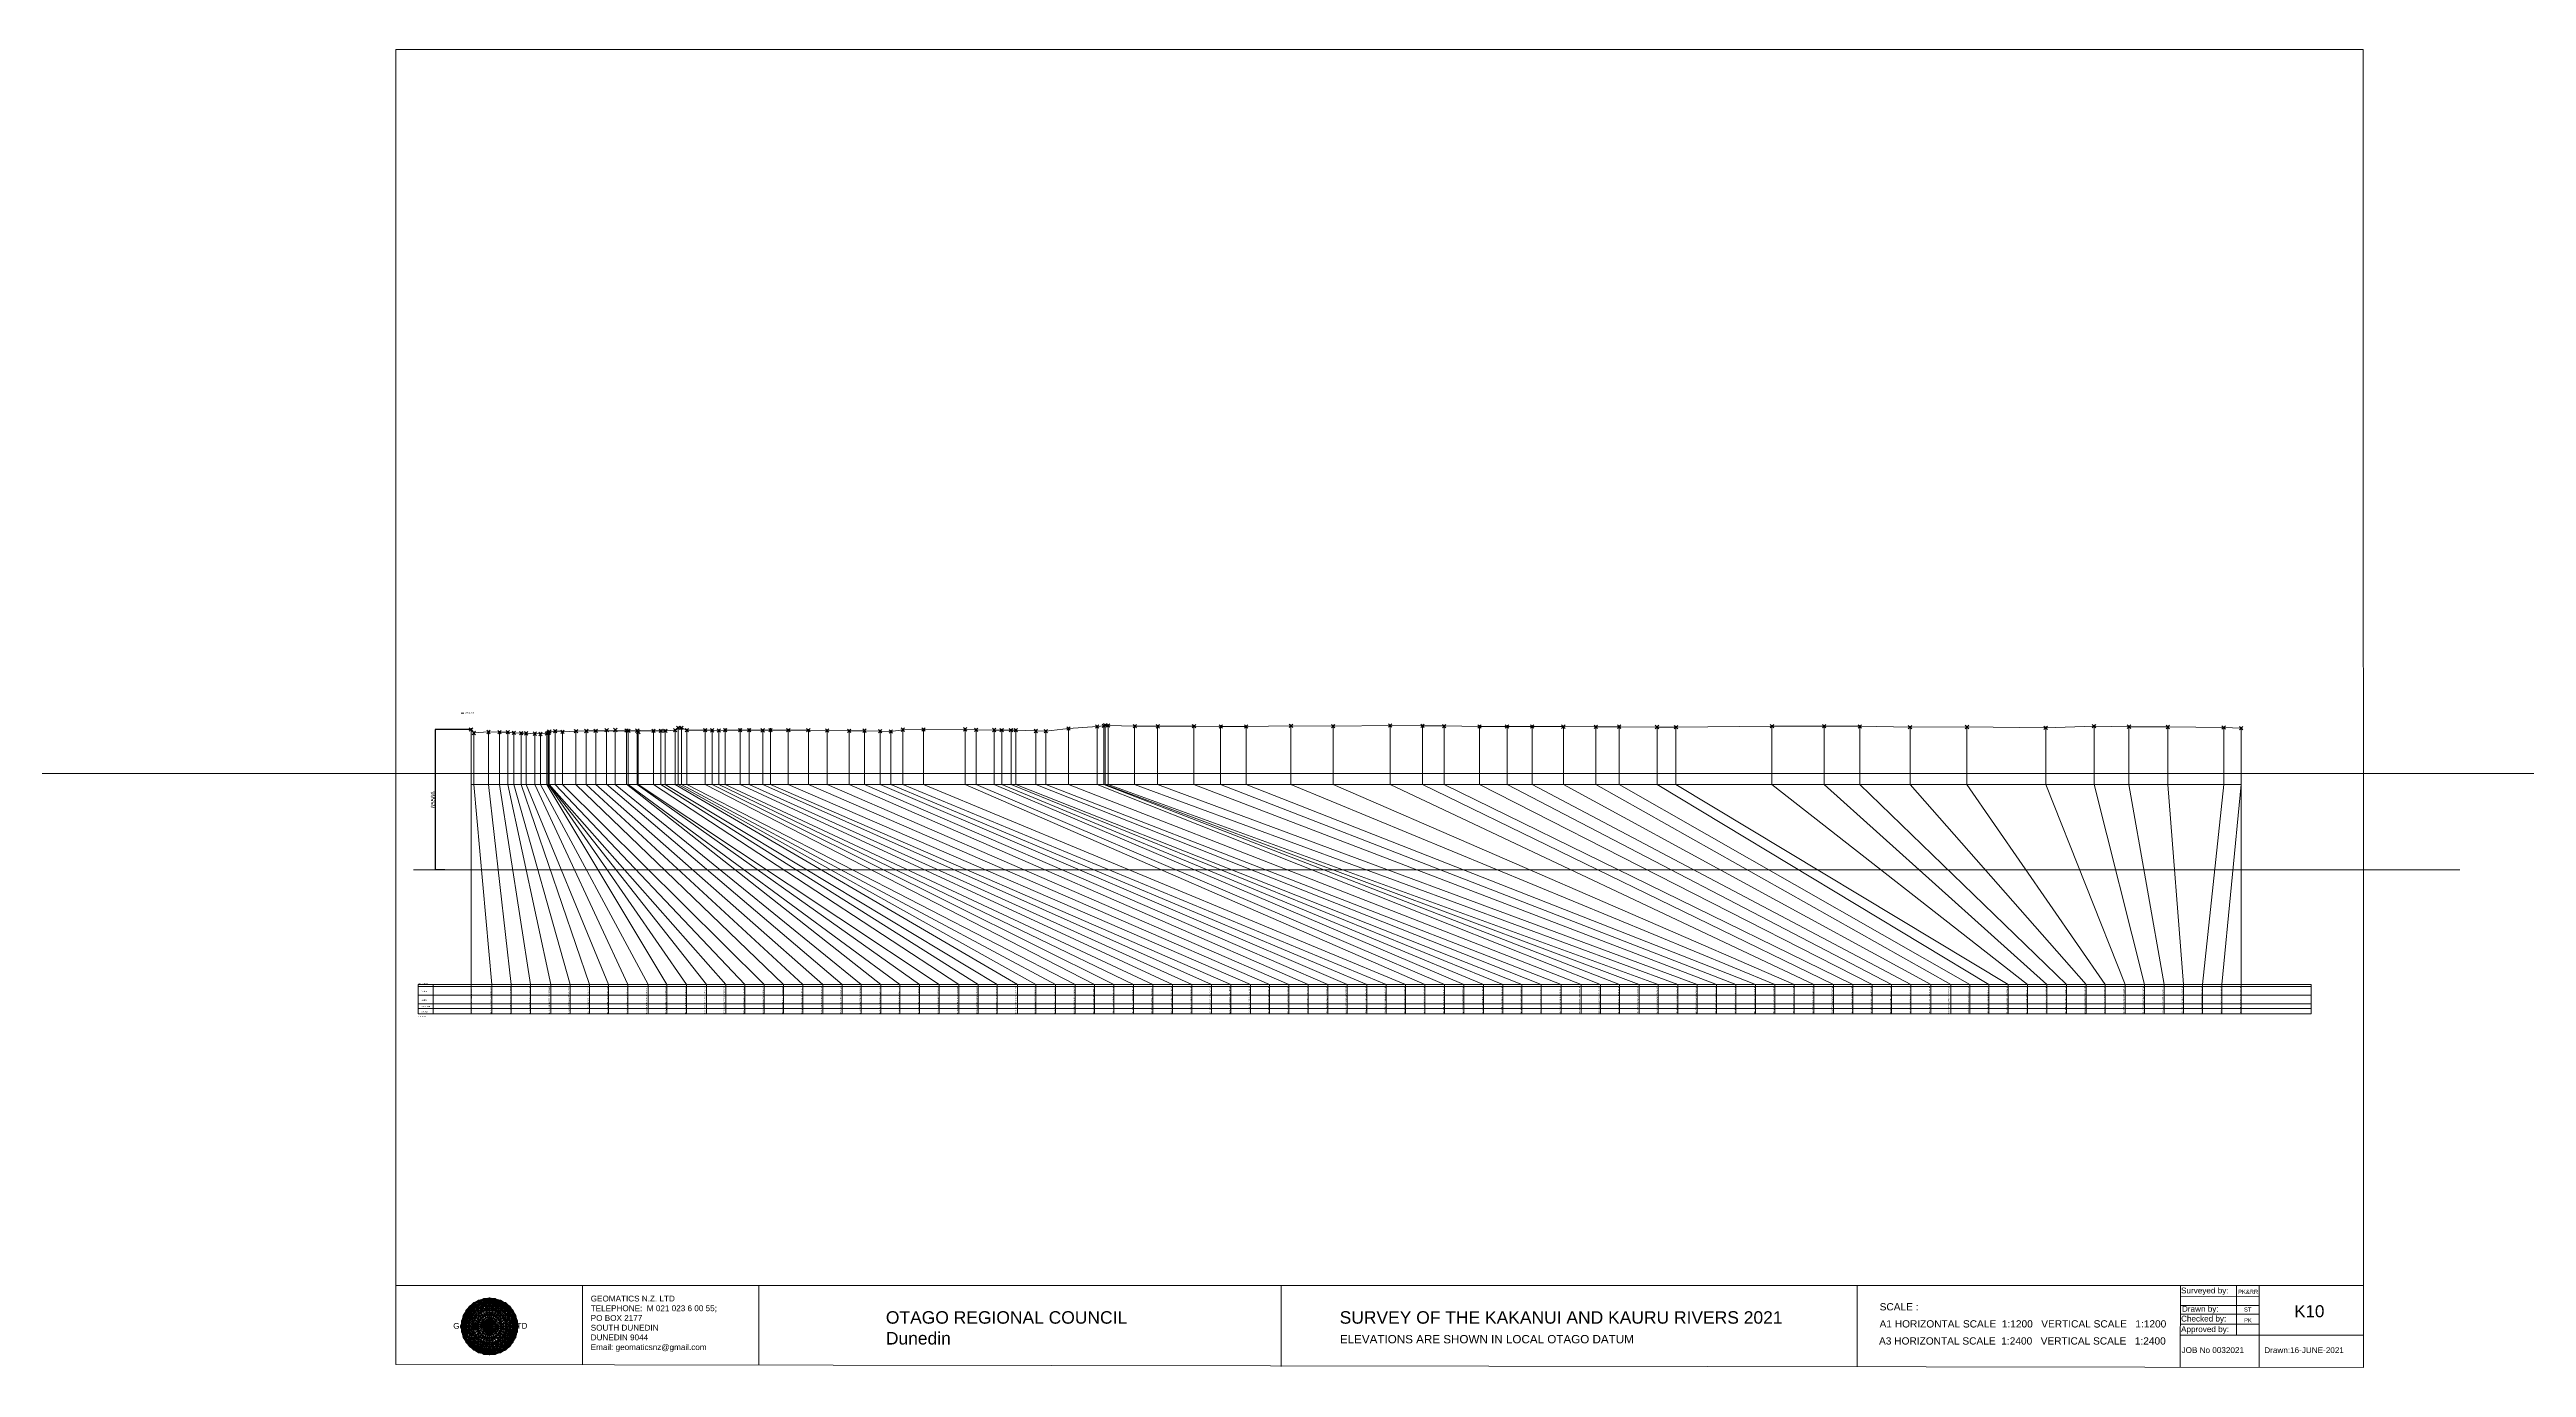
# Model space of a CAD drawing. Header units: millimetres. Extents: x -14020797 to 13046302109, y -19137686871 to 1424965380.
# Drawn here: x -4954913 to -3799343, y -231987 to 382619 of the extents above; entities that cross this region are included whole.
import ezdxf

# ---------------------------------------------------------------- set-up
doc = ezdxf.new("R2010")
doc.units = ezdxf.units.MM
doc.header["$PDMODE"] = 35
doc.header["$PDSIZE"] = 800
doc.layers.get('0').update_dxf_attribs({"lineweight": 0})
doc.layers.get('Defpoints').update_dxf_attribs({"lineweight": 0})
doc.layers.add('geo', color=7, linetype='Continuous', lineweight=0)
doc.styles.get("Standard").update_dxf_attribs({"font": 'arial.ttf'})
doc.dimstyles.new('ISO-25', dxfattribs={"dimtxt": 2000, "dimasz": 2.5, "dimexe": 1.25, "dimexo": 0.625, "dimtad": 1, "dimtxsty": 'Standard', "dimcen": 2.5, "dimadec": 0, "dimazin": 0, "dimtfac": 1, "dimtmove": 0, "dimatfit": 3, "dimfxl": 1, "dimarcsym": 0})

# ---------------------------------------------------------------- blocks, each defined once
blk = doc.blocks.new('Geomatics_Circle_SPT')
at = {"layer": 'geo', "color": 2, "linetype": 'Continuous', "lineweight": 0}
for p, q in [((0, 25.2), (-25.2, 0)), ((-24.7, 4.9), (-4.9, 24.7)), ((-24.7, -4.9), (4.9, 24.7)), ((-9.7, 23.3), (-23.3, 9.6)), ((9.7, 23.3), (-23.3, -9.7)), ((23.3, -9.7), (-9.7, 23.3)), ((-4.9, 24.7), (24.7, -4.9)), ((25.2, 0), (0, 25.2)), ((4.9, 24.7), (24.7, 4.9)), ((23.3, 9.7), (9.7, 23.3)), ((4.9, -24.7), (-24.7, 4.9)), ((-24.7, 0), (0, -24.7)), ((-23.3, 9.7), (9.7, -23.3)), ((-21, 14), (-14, 21)), ((-21, -14), (14, 21)), ((14, -21), (-21, 14)), ((0, 0), (-17.8, 17.8)), ((0, 0), (-17.8, -17.8)), ((-14, 21), (21, -14)), ((21, 14), (-14, -21)), ((-9.7, -23.3), (23.3, 9.7)), ((24.7, 4.9), (-4.9, -24.7)), ((0, 0), (17.8, 17.8)), ((0, 0), (17.8, -17.8)), ((0, -24.8), (25.2, 0)), ((14, 21), (21, 14)), ((17.8, 18.1), (17.8, 18.1)), ((-4.9, -24.7), (-24.7, -4.9)), ((-23.3, -9.7), (-9.7, -23.3)), ((-14, -21), (-21, -14)), ((-17.8, -17.8), (-17.8, -17.8)), ((24.7, -4.9), (4.9, -24.7)), ((9.7, -23.3), (23.3, -9.7)), ((21, -14), (14, -21)), ((18.1, -17.8), (18.1, -17.8)), ((4.9, -24.7), (4.9, -24.7))]:
    blk.add_line(p, q, dxfattribs=at)
at = {"layer": 'geo', "color": 1, "linetype": 'Continuous', "lineweight": 0}
for p, q in [((-25.2, 0), (9.7, 23.3)), ((-25.2, 0), (-9.6, 23.3)), ((-4.9, 24.8), (-24.7, -4.9)), ((4.9, 24.7), (-24.7, 4.9)), ((-23.3, 9.7), (0, 25.2)), ((-23.3, -9.6), (0, 25.2)), ((4.9, 24.8), (-21, -14)), ((-4.9, 24.7), (-21, 14)), ((-17.8, 17.8), (9.7, 23.3)), ((-17.8, 17.8), (-9.6, 23.3)), ((-17.8, -17.8), (9.7, 23.3)), ((-17.8, -17.8), (-9.7, 23.3)), ((4.9, 24.7), (-14, 21)), ((-4.9, 24.7), (-14, -20.9)), ((-9.8, 23.1), (-9.8, 23.1)), ((-9.7, 23.3), (0, 25.2)), ((-9.7, 23.3), (0, -25.2)), ((-9.7, -23.3), (0, 25.2)), ((-9.6, 23.3), (17.8, -17.8)), ((-9.6, 23.3), (25.2, 0)), ((-9.6, 23.3), (17.8, 17.8)), ((0, 0), (-4.9, 24.7)), ((-4.9, 24.7), (-4.9, 24.7)), ((21, -14), (-4.9, 24.7)), ((24.8, 4.9), (-4.9, 24.7)), ((14, 21), (-4.9, 24.7)), ((-0.2, 25.1), (-0.2, 25.1)), ((0, 25.2), (9.7, -23.3)), ((0, 25.2), (23.3, -9.7)), ((0, 25.2), (23.3, 9.7)), ((0, 25.2), (9.7, 23.3)), ((0, 0), (4.9, 24.7)), ((0, -25.2), (9.7, 23.3)), ((21, 14), (4.9, 24.8)), ((14, -21), (4.9, 24.7)), ((24.7, -4.9), (4.9, 24.7)), ((4.9, 24.7), (4.9, 24.7)), ((9.4, 23.3), (9.4, 23.3)), ((9.7, 23.3), (17.8, -17.8)), ((9.7, 23.3), (25.2, 0)), ((9.7, 23.3), (17.8, 17.9)), ((-25.2, 0), (23.3, 9.7)), ((-25.2, 0), (-23.3, 9.7)), ((-23.3, -9.7), (-25.2, 0)), ((-9.6, -23.3), (-25.2, 0)), ((9.7, -23.3), (-25.2, 0)), ((14, 21), (-24.7, -4.9)), ((-14, 21), (-24.7, 4.9)), ((21, 14), (-24.7, 4.9)), ((-21, 14), (-24.7, -4.9)), ((0, 0), (-24.7, 4.9)), ((-24.7, 4.9), (-21, -14)), ((-24.7, 4.9), (-4.9, -24.7)), ((-24.7, 4.9), (14, -21)), ((-24.7, 4.9), (-24.7, 4.9)), ((0, 0), (-24.7, -4.9)), ((-23.3, -9.6), (17.8, 17.8)), ((-23.3, 9.7), (-17.8, 17.9)), ((-23.3, -9.6), (-17.8, 17.9)), ((-23.3, 9.7), (17.8, 17.8)), ((-17.8, -17.8), (-23.3, 9.7)), ((0, -25.2), (-23.3, 9.7)), ((-23.3, 9.7), (17.8, -17.8)), ((-23.3, 9.7), (25.2, 0)), ((-23.3, 9.4), (-23.3, 9.4)), ((-23.3, -9.7), (25.2, 0)), ((14, 21), (-21, 14)), ((-14, 21), (-21, -14)), ((0, 0), (-21, 14)), ((-21, 14), (-14, -21)), ((-21, 14), (4.9, -24.7)), ((-21, 14), (-21, 14)), ((24.7, 4.9), (-21, 14)), ((0, 0), (-21, -14)), ((-17.9, 17.6), (-17.9, 17.6)), ((-9.7, -23.3), (-17.8, 17.8)), ((-17.8, 17.8), (9.7, -23.3)), ((-17.8, 17.8), (23.3, -9.6)), ((-17.8, 17.8), (23.3, 9.7)), ((-17.8, -17.8), (23.3, 9.7)), ((0, 0), (-14, 21)), ((-14, 21), (-4.9, -24.7)), ((-14, 21), (-14, 21)), ((24.7, -4.9), (-14, 21)), ((21, 14), (-14, 21)), ((-14, -21), (24.7, 4.9)), ((0, 0), (-14, -21)), ((-9.6, -23.3), (17.8, 17.9)), ((25.2, 0), (-9.6, -23.3)), ((-4.9, -24.7), (21, 14)), ((0, 0), (-4.9, -24.7)), ((0, 0), (14, 21)), ((0, 0), (21, 14)), ((23.3, 9.7), (0, -25.2)), ((0, 0), (24.8, 4.9)), ((0, 0), (4.9, -24.7)), ((0, 0), (14, -21)), ((0, 0), (21, -14)), ((0, 0), (24.8, -4.9)), ((4.9, -24.7), (14, 21)), ((4.9, -24.7), (24.7, 4.9)), ((17.8, 17.8), (9.7, -23.3)), ((25.2, 0), (9.7, -23.3)), ((21, -14), (14, 21)), ((24.7, 4.9), (14, 21)), ((14, 21), (14, 21)), ((14, -21), (21, 14)), ((17.6, 17.9), (17.6, 17.9)), ((17.8, 17.8), (23.3, -9.7)), ((17.8, 17.8), (23.3, 9.7)), ((23.3, 9.7), (17.8, -17.8)), ((24.7, -4.9), (21, 14)), ((21, 14), (21, 14)), ((21, -14), (24.7, 4.9)), ((23.1, 9.8), (23.1, 9.8)), ((23.3, 9.7), (25.2, 0)), ((25.2, 0), (23.3, -9.6)), ((24.7, 4.9), (24.7, 4.9)), ((25.1, 0.2), (25.1, 0.2)), ((-25.2, 0), (23.3, -9.7)), ((-25.1, -0.2), (-25.1, -0.2)), ((-24.7, -4.9), (-24.7, -4.9)), ((-24.7, -4.9), (-14, -21)), ((-24.7, -4.9), (4.9, -24.7)), ((-24.7, -4.9), (21, -14)), ((-17.8, -17.8), (-23.3, -9.7)), ((0, -25.2), (-23.3, -9.6)), ((17.8, -17.8), (-23.3, -9.6)), ((-23.1, -9.8), (-23.1, -9.8)), ((-21, -14), (24.7, -4.9)), ((-21, -14), (-21, -14)), ((-21, -14), (-4.9, -24.7)), ((-21, -14), (14, -21)), ((23.3, -9.7), (-17.8, -17.8)), ((-9.6, -23.3), (-17.8, -17.8)), ((9.7, -23.3), (-17.8, -17.8)), ((-17.6, -17.9), (-17.6, -17.9)), ((-14, -21), (21, -14)), ((-14, -21), (-14, -21)), ((-14, -21), (4.9, -24.7)), ((17.8, -17.8), (-9.7, -23.3)), ((-4.9, -24.7), (24.7, -4.9)), ((-4.9, -24.7), (14, -21)), ((23.3, -9.6), (0, -25.2)), ((4.9, -24.7), (21, -14)), ((17.8, -17.8), (9.7, -23.3)), ((14, -21), (24.7, -4.9)), ((14, -21), (14, -21)), ((23.3, -9.6), (17.8, -17.8)), ((17.9, -17.6), (17.9, -17.6)), ((21, -14), (21, -14)), ((23.3, -9.4), (23.3, -9.4)), ((24.7, -4.9), (24.7, -4.9)), ((0, -25.2), (-9.7, -23.3)), ((-9.4, -23.3), (-9.4, -23.3)), ((-4.9, -24.7), (-4.9, -24.7)), ((9.7, -23.3), (0, -25.2)), ((0.2, -25.1), (0.2, -25.1)), ((4.9, -24.7), (4.9, -24.7)), ((9.8, -23.1), (9.8, -23.1))]:
    blk.add_line(p, q, dxfattribs=at)
at = {"layer": 'geo', "color": 114, "linetype": 'Continuous', "lineweight": 0}
for p, q in [((9.7, 23.3), (-23.3, 9.7)), ((-20.9, 14), (4.9, 24.7)), ((0, 25.2), (-17.8, 17.8)), ((-14, 21), (-4.9, 24.7)), ((0, 0), (-9.7, 23.3)), ((-4.9, 24.7), (14, -21)), ((17.8, -17.8), (0, 25.2)), ((0, 0), (9.7, 23.3)), ((4.9, 24.7), (21, -14)), ((23.3, -9.7), (9.7, 23.3)), ((17.9, 17.8), (-25.2, 0)), ((-24.7, 4.9), (14, 21)), ((-24.7, -4.9), (21, 14)), ((-14, -21), (-24.7, 4.9)), ((0, 0), (-23.3, 9.7)), ((-23.3, 9.7), (-9.7, -23.3)), ((0, 0), (-23.3, -9.7)), ((-4.9, -24.7), (-21, 14)), ((24.8, 4.9), (-20.9, -14)), ((-17.8, 17.8), (0, -25.2)), ((4.9, -24.7), (-14, 21)), ((0, 0), (-9.7, -23.3)), ((0, 0), (23.3, 9.7)), ((0, 0), (9.7, -23.3)), ((0, 0), (23.3, -9.7)), ((14, 21), (24.7, -4.9)), ((25.2, 0), (17.8, 17.8)), ((21, 14), (24.7, 4.9)), ((-25.2, 0), (-17.8, -17.8)), ((-21, -14), (-24.7, -4.9)), ((-17.8, -17.8), (25.2, 0)), ((24.8, -4.9), (-14, -21)), ((-9.6, -23.3), (23.3, -9.7)), ((21, -14), (-4.9, -24.8)), ((0, -25.2), (17.9, -17.8)), ((14, -21), (4.9, -24.8))]:
    blk.add_line(p, q, dxfattribs=at)
at = {"layer": 'geo', "color": 250, "linetype": 'Continuous', "lineweight": 0}
for p, q in [((-9.7, 23.3), (9.7, 23.3)), ((-9.7, -23.3), (-9.7, 23.3)), ((-4.9, 24.7), (4.9, 24.7)), ((-4.9, 24.7), (-4.9, -24.7)), ((0, 0), (0, 25.2)), ((4.9, 24.7), (4.9, -24.7)), ((9.7, -23.3), (9.7, 23.3)), ((0, 0), (-25.2, 0)), ((24.7, 4.9), (-24.7, 4.9)), ((-24.7, 4.9), (-24.7, -4.9)), ((-23.3, 9.7), (23.3, 9.7)), ((-23.3, 9.7), (-23.3, 9.7)), ((-23.3, -9.7), (-23.3, 9.7)), ((21, 14), (-21, 14)), ((-21, 14), (-21, -14)), ((-17.8, 17.8), (17.8, 17.8)), ((-17.8, -17.8), (-17.8, 17.8)), ((-14, 21), (-14, 21)), ((14, 21), (-14, 21)), ((-14, 20.9), (-14, -21)), ((0, 0), (0, -25.2)), ((0, 0), (25.2, 0)), ((14, 21), (14, -21)), ((17.8, -17.8), (17.8, 17.8)), ((21, 14), (21, 14)), ((21, -14), (21, 14)), ((23.3, 9.7), (23.3, -9.7)), ((24.7, 4.9), (24.7, 4.9)), ((24.7, -4.9), (24.7, 4.9)), ((-24.7, -4.9), (24.7, -4.9)), ((23.3, -9.7), (-23.3, -9.7)), ((-21, -14), (21, -14)), ((17.8, -17.8), (-17.8, -17.8)), ((-14, -21), (14, -21)), ((9.7, -23.3), (-9.7, -23.3)), ((-4.9, -24.7), (4.9, -24.7))]:
    blk.add_line(p, q, dxfattribs=at)
blk = doc.blocks.new('GeomaticsNZ TITLE BLOCK')
at = {"color": 7, "linetype": 'Continuous', "lineweight": 0}
for p, q in [((0, 94.9), (0, 1579.2)), ((0, 1579.2), (2363.4, 1579.2)), ((2363.4, 1579.2), (2364, 94.9)), ((2364, 94.9), (0, 94.9)), ((0, 94.9), (0, 0)), ((15.9, 94.9), (2364, 94.9)), ((224.3, 95.2), (224.3, -0.3)), ((2364, 94.9), (382.6, 94.9)), ((435.8, 95.2), (435.8, -0.7)), ((1063.4, 94.9), (1063.4, -2.4)), ((1755.4, 94.9), (1755.4, -2.6)), ((2143.9, 94.9), (2143.7, -3)), ((2211.5, 94.9), (2211.5, 36.1)), ((2238.6, 94.8), (2238.6, -3.2)), ((2364, -3.5), (2364, 94.9)), ((2143.6, 60.4), (2238.6, 60.4)), ((2143.9, 81.9), (2238.6, 81.7)), ((2143.9, 71), (2238.6, 71)), ((2143.8, 48.6), (2238.6, 48.6)), ((2143.8, 35.4), (2364, 35.3)), ((0, 0), (2364, -3.5))]:
    blk.add_line(p, q, dxfattribs=at)
at = {"color": 7, "linetype": 'Continuous', "lineweight": 0, "xscale": 1.36, "yscale": 1.36, "zscale": 1.36}
blk.add_blockref('Geomatics_Circle_SPT', (112.4, 45.7), dxfattribs=at)
at = {"color": 7, "linetype": 'Continuous', "lineweight": 0}
for s, p in [('PK&RR', (2213.2, 84.8)), ('ST', (2220.3, 63.6)), ('PK', (2220.4, 50.6))]:
    blk.add_text(s, height=5, dxfattribs=at).set_placement(p)
at = {"color": 7, "linetype": 'Continuous', "lineweight": 0, "attachment_point": 1}
for s, width, heights, insert, char_height in [('{\\C256;Surveyed by:}', 3535.727, [0], (2144.7, 92.4), 7), ('{\\C256;GEOMATICS N.Z. LTD                   \\PTELEPHONE:  M 021 023 6 00 55;\\PPO BOX 2177\\PSOUTH DUNEDIN\\PDUNEDIN 9044\\PEmail: geomaticsnz@gmail.com}', 3535.727, [94.7], (234, 82.7), 7), ('{\\C256;OTAGO REGIONAL COUNCIL\\PDunedin}', 3535.727, [0], (588.6, 64), 15), ('{\\C256;SURVEY OF THE KAKANUI AND KAURU RIVERS 2021}', 3535.727, [0], (1133.8, 64), 15), ('{\\C256;Drawn by:}', 3535.727, [0], (2145.8, 70.4), 7), ('{\\C256;Geomatics N.Z. LTD                   }', 125.079, [15.8], (68.8, 49.9), 7), ('{\\C256;ELEVATIONS ARE SHOWN IN LOCAL OTAGO DATUM}', 3535.727, [0], (1134.1, 35.4), 10), ('{\\C256;Approved by:}', 3535.727, [0], (2144.7, 45.9), 7), ('{\\C256;Checked by:}', 3535.727, [0], (2144.7, 58.6), 7), ('{\\C256;JOB No 0032021}', 3535.727, [0], (2145.3, 20.8), 7), ('{\\C256;Drawn:16-JUNE-2021}', 3535.727, [0], (2244.7, 20.7), 7)]:
    blk.add_mtext_dynamic_manual_height_columns(s, width=width, gutter_width=159, heights=heights, dxfattribs=dict(at, insert=insert, char_height=char_height))
blk = doc.blocks.new('*D8')
at = {"color": 0, "lineweight": -2, "transparency": 16777216}
for p, q in [((-4758276, 65566), (-4774983, 65566)), ((-4774982, 65564), (-4774982, 2)), ((-4770470, 0), (-4774983, 0))]:
    blk.add_line(p, q, dxfattribs=at)
at = {"color": 0, "transparency": 16777216}
for points in [[(-4774982, 65564), (-4774981, 65564), (-4774982, 65566)], [(-4774982, 2), (-4774981, 2), (-4774982, 0)]]:
    blk.add_solid(points, dxfattribs=at)
at = {"layer": 'Defpoints', "color": 0, "transparency": 16777216}
for p in [(-4758276, 65566), (-4774982, 0), (-4770470, 0)]:
    blk.add_point(p, dxfattribs=at)
at = {"color": 0, "transparency": 16777216, "insert": (-4776004, 32783), "char_height": 2000, "attachment_point": 5, "rotation": 90}
blk.add_mtext('65566', dxfattribs=at)

msp = doc.modelspace()

# ---------------------------------------------------------------- linework, layer by layer
at = {"color": 1, "linetype": 'Continuous', "lineweight": 0}
msp.add_line((-4762919.465, 73117.849), (-4761627.499, 73117.849), dxfattribs=at)
at = {"color": 7, "linetype": 'Continuous', "lineweight": 0}
for p, q in [((-4758275.694, 65566), (-4758275.694, 39908.977)), ((-4756925.783, 63906), (-4756925.783, 39908.977)), ((-4750078.043, 64357), (-4750078.043, 39908.977)), ((-4744974.269, 64247), (-4744974.269, 39908.977)), ((-4741139.182, 64237), (-4741139.182, 39908.977)), ((-4738278.381, 63987), (-4738278.381, 39908.977)), ((-4734869.319, 63867), (-4734869.319, 39908.977)), ((-4732502.619, 63747), (-4732502.619, 39908.977)), ((-4728543.295, 63578), (-4728543.295, 39908.977)), ((-4725916.636, 63428), (-4725916.636, 39908.977)), ((-4722839.891, 63608), (-4722839.891, 39908.977)), ((-4722316.691, 63878), (-4722316.691, 39908.977)), ((-4721969.118, 64048), (-4721969.118, 39908.977)), ((-4721752.071, 64538), (-4721752.071, 39908.977)), ((-4718969.527, 64778), (-4718969.527, 39908.977)), ((-4715588.629, 64418), (-4715588.629, 39908.977)), ((-4709314.532, 64768), (-4709314.532, 39908.977)), ((-4704486.073, 64829), (-4704486.073, 39908.977)), ((-4700107.348, 64889), (-4700107.348, 39908.977)), ((-4695005.189, 65159), (-4695005.189, 40067.977)), ((-4690967.567, 65289), (-4690967.567, 39908.977)), ((-4685767.579, 65100), (-4685767.579, 40008.977)), ((-4684905.232, 64930), (-4684905.232, 39908.977)), ((-4680695.836, 65000), (-4680695.836, 39908.977)), ((-4680231.084, 64360), (-4680231.084, 39908.977)), ((-4673113.035, 64890), (-4673113.035, 39908.977)), ((-4669766.903, 64950), (-4669766.903, 39908.977)), ((-4667643.898, 64910), (-4667643.898, 39908.977)), ((-4663063.441, 65181), (-4663063.441, 39908.977)), ((-4661600.202, 66261), (-4661600.202, 39908.977)), ((-4660135.027, 66251), (-4660135.027, 39908.977)), ((-4657574.92, 65211), (-4657574.92, 39908.977)), ((-4648988.243, 65251), (-4648988.243, 39908.977)), ((-4645766.088, 65251), (-4645766.088, 39908.977)), ((-4642657.598, 65041), (-4642657.598, 39908.977)), ((-4639658.527, 65922.642), (-4639658.527, 39908.977)), ((-4632749.078, 65922.642), (-4632749.078, 39908.977)), ((-4628550.616, 65922.642), (-4628550.616, 39908.977)), ((-4622201.506, 65152), (-4622201.506, 39908.977)), ((-4618595.285, 66138.379), (-4618595.285, 39908.977)), ((-4610254.439, 65263), (-4610254.439, 39908.977)), ((-4600901.777, 65183), (-4600901.777, 39908.977)), ((-4592174.21, 65044), (-4592174.21, 39908.977)), ((-4581892.774, 64884), (-4581892.774, 39908.977)), ((-4574705.279, 64975), (-4574705.279, 39908.977)), ((-4567414.587, 64745), (-4567414.587, 39908.977)), ((-4562429.507, 64605), (-4562429.507, 39908.977)), ((-4556773.188, 65425), (-4556773.188, 39908.977)), ((-4547144.427, 65576), (-4547144.427, 39908.977)), ((-4527768.776, 65607), (-4527768.776, 39908.977)), ((-4522561.818, 65357), (-4522561.818, 39908.977)), ((-4514186.061, 65277), (-4514186.061, 39908.977)), ((-4510692.134, 65217), (-4510692.134, 39908.977)), ((-4506340.148, 65208), (-4506340.148, 39908.977)), ((-4504095.678, 65258), (-4504095.678, 39908.977)), ((-4494777.003, 64838), (-4494777.003, 39908.977)), ((-4490111.294, 64728), (-4490111.294, 39908.977)), ((-4479524.12, 65989), (-4479524.12, 39908.977)), ((-4466194.275, 66909), (-4466194.275, 39908.977)), ((-4463019.908, 67229), (-4463019.908, 39908.977)), ((-4462352.445, 67519), (-4462352.445, 39908.977)), ((-4461049.125, 67379), (-4461049.125, 39908.977)), ((-4448675.261, 67072.215), (-4448675.261, 39908.977)), ((-4437968.637, 67020.542), (-4437968.637, 39908.977)), ((-4421087.718, 67121.542), (-4421087.718, 39908.977)), ((-4408602.603, 66922.542), (-4408602.603, 39908.977)), ((-4396697.105, 66922.542), (-4396697.105, 39908.977)), ((-4375739.809, 67223), (-4375739.809, 39908.977)), ((-4329496.13, 67365), (-4329496.13, 39908.977)), ((-4314398.723, 67236), (-4314398.723, 39908.977)), ((-4304267.495, 67236), (-4304267.495, 39908.977)), ((-4287838.834, 66947), (-4287838.834, 39908.977)), ((-4274934.832, 66947), (-4274934.832, 39908.977)), ((-4263243.61, 66958), (-4263243.61, 39908.977)), ((-4248670.47, 66849), (-4248670.47, 39908.977)), ((-4233478.144, 66849), (-4233478.144, 39908.977)), ((-4222636.846, 66860), (-4222636.846, 39908.977)), ((-4204973.04, 66681), (-4204973.04, 39908.977)), ((-4196128.709, 66681), (-4196128.709, 39908.977)), ((-4151329.819, 67063), (-4151329.819, 39908.977)), ((-4126981.451, 67054), (-4126981.451, 39908.977)), ((-4110338.415, 67054), (-4110338.415, 39908.977)), ((-4086927.685, 66596), (-4086927.685, 39908.977)), ((-4060356.564, 66707), (-4060356.564, 39908.977)), ((-4023649.35, 66309), (-4023649.35, 39908.977)), ((-4001088.006, 67090), (-4001088.006, 39908.977)), ((-3984779.971, 66840), (-3984779.971, 39908.977)), ((-3966648.974, 66701), (-3966648.974, 39908.977)), ((-3940605.532, 66402), (-3940605.532, 39908.977)), ((-3932491.565, 66123), (-3932491.565, 39908.977)), ((-3932402.272, 66103), (-3932402.272, 39908.977)), ((-3932402.272, 66103), (-3932402.272, 39908.977)), ((-4758275.694, 39908.977), (-3932402.272, 39908.977)), ((-4758275.694, 39908.977), (-4758275.694, -67138.097)), ((-4748610.515, -53386.402), (-4756925.783, 39908.977)), ((-4750078.043, 39908.977), (-4739615.334, -53386.402)), ((-4744974.269, 39908.977), (-4730478.471, -53386.402)), ((-4741139.182, 39908.977), (-4721003.108, -53386.402)), ((-4738278.381, 39908.977), (-4711950.753, -53386.402)), ((-4734869.319, 39908.977), (-4703043.622, -53386.402)), ((-4732502.619, 39908.977), (-4694144.059, -53386.402)), ((-4728543.295, 39908.977), (-4685091.978, -53386.402)), ((-4725916.636, 39908.977), (-4675631.292, -53386.402)), ((-4666854.077, -53386.402), (-4722839.891, 39908.977)), ((-4722316.691, 39908.977), (-4657804.318, -53386.402)), ((-4648440.879, -53386.402), (-4721969.118, 39908.977)), ((-4721752.071, 39908.977), (-4639429.269, -53386.402)), ((-4630595.715, -53386.402), (-4718969.527, 39908.977)), ((-4715588.629, 39908.977), (-4621451.428, -53386.402)), ((-4612433.269, -53386.402), (-4709314.532, 39908.977)), ((-4709314.532, 39908.977), (-4704486.073, 39908.977)), ((-4704486.073, 39908.977), (-4603477.696, -53386.402)), ((-4700107.348, 39908.977), (-4594207.347, -53386.402)), ((-4695005.189, 40067.977), (-4585071.587, -53386.402)), ((-4690967.567, 39908.977), (-4576185.598, -53386.402)), ((-4567026.599, -53386.402), (-4685767.579, 40008.977)), ((-4558203.422, -53386.402), (-4684905.232, 39908.977)), ((-4680231.084, 39908.977), (-4539858.535, -53386.402)), ((-4530768.278, -53386.402), (-4673113.035, 39908.977)), ((-4669766.903, 39908.977), (-4521678.015, -53386.402)), ((-4667643.898, 39908.977), (-4512782.198, -53386.402)), ((-4503351.661, -53386.402), (-4663063.441, 39908.977)), ((-4663063.441, 39908.977), (-4661600.202, 39908.977)), ((-4661600.202, 39908.977), (-4494698.898, -53386.402)), ((-4485602.723, -53386.402), (-4660135.027, 39908.977)), ((-4657574.92, 39908.977), (-4476477.578, -53386.402)), ((-4467477.241, -53386.402), (-4648988.243, 39908.977)), ((-4458312.852, -53386.402), (-4645766.088, 39908.977)), ((-4449233.026, -53386.402), (-4642657.598, 39908.977)), ((-4440209.272, -53386.402), (-4639658.527, 39908.977)), ((-4431066.251, -53386.402), (-4632749.078, 39908.977)), ((-4422003.28, -53386.402), (-4628550.616, 39908.977)), ((-4412818.249, -53386.402), (-4622201.506, 39908.977)), ((-4403816.302, -53386.402), (-4618595.285, 39908.977)), ((-4394692.3, -53386.402), (-4610254.439, 39908.977)), ((-4385771.581, -53386.402), (-4600901.777, 39908.977)), ((-4376699.871, -53386.402), (-4592174.21, 39908.977)), ((-4367655.283, -53386.402), (-4581892.774, 39908.977)), ((-4358547.171, -53386.402), (-4574705.279, 39908.977)), ((-4349559.894, -53386.402), (-4567414.587, 39908.977)), ((-4562429.507, 39908.977), (-4340384.759, -53386.402)), ((-4331360.067, -53386.402), (-4556773.188, 39908.977)), ((-4547144.427, 39908.977), (-4322329.149, -53386.402)), ((-4527768.776, 39908.977), (-4313242.289, -53386.402)), ((-4522561.818, 39908.977), (-4304132.595, -53386.402)), ((-4514186.061, 39908.977), (-4295084.247, -53386.402)), ((-4285851.862, -53386.402), (-4510692.134, 39908.977)), ((-4506340.148, 39908.977), (-4276971.072, -53386.402)), ((-4267980.371, -53386.402), (-4504095.678, 39908.977)), ((-4494777.003, 39908.977), (-4258946.542, -53386.402)), ((-4249758.805, -53386.402), (-4490111.294, 39908.977)), ((-4479524.12, 39908.977), (-4240429.453, -53386.402)), ((-4231380.934, -53386.402), (-4466194.275, 39908.977)), ((-4463019.908, 39908.977), (-4222430.771, -53386.402)), ((-4213365.465, -53386.402), (-4462352.445, 39908.977)), ((-4448675.261, 39908.977), (-4461049.125, 39908.977)), ((-4461049.125, 39908.977), (-4204380.298, -53386.402)), ((-4195210.511, -53386.402), (-4448675.261, 39908.977)), ((-4437968.637, 39908.977), (-4186300.531, -53386.402)), ((-4177214.295, -53386.402), (-4421087.718, 39908.977)), ((-4408602.603, 39908.977), (-4168128.058, -53386.402)), ((-4396697.105, 39908.977), (-4159041.822, -53386.402)), ((-4150016.726, -53386.402), (-4375739.809, 39908.977)), ((-4356108.396, 39908.977), (-4140955.474, -53386.402)), ((-4329496.13, 39908.977), (-4131812.268, -53386.402)), ((-4122680.569, -53386.402), (-4314398.723, 39908.977)), ((-4304267.495, 39908.977), (-4113641.419, -53386.402)), ((-4287838.834, 39908.977), (-4104602.268, -53386.402)), ((-4274934.832, 39908.977), (-4095537.147, -53386.402)), ((-4263243.61, 39908.977), (-4086599.477, -53386.402)), ((-4248670.47, 39908.977), (-4077189.712, -53386.402)), ((-4233478.144, 39908.977), (-4067952.191, -53386.402)), ((-4222636.846, 39908.977), (-4058961.668, -53386.402)), ((-4204973.04, 39908.977), (-4050181.645, -53386.402)), ((-4196128.709, 39908.977), (-4041217.785, -53386.402)), ((-4151329.819, 39908.977), (-4032048.807, -53386.402)), ((-4126981.451, 39908.977), (-4023067.639, -53386.402)), ((-4110338.415, 39908.977), (-4013931.625, -53386.402)), ((-4086927.685, 39908.977), (-4004764.64, -53386.402)), ((-4060356.564, 39908.977), (-3995845.414, -53386.402)), ((-4023649.35, 39908.977), (-3986497.317, -53386.402)), ((-4001088.006, 39908.977), (-3977480.748, -53386.402)), ((-3984779.971, 39908.977), (-3968420.53, -53386.402)), ((-3966648.974, 39908.977), (-3959377.188, -53386.402)), ((-3932491.565, 39908.977), (-3941479.274, -53386.402)), ((-3932402.272, 39908.977), (-3932402.272, -67138.097)), ((-4782890.024, -53386.402), (-4782890.024, -67138.097)), ((-4782890.024, -53386.402), (-3899860.49, -53386.402)), ((-4782890.024, -54309.85), (-3899860.49, -54309.85)), ((-4775876.874, -53386.402), (-4775876.874, -67138.097)), ((-4748610.515, -67138.097), (-4748610.515, -53386.402)), ((-4739615.334, -67138.097), (-4739615.334, -53386.402)), ((-4730478.471, -67138.097), (-4730478.471, -53386.402)), ((-4721003.108, -67138.097), (-4721003.108, -53386.402)), ((-4711950.753, -67138.097), (-4711950.753, -53386.402)), ((-4703043.622, -67138.097), (-4703043.622, -53386.402)), ((-4694144.059, -67138.097), (-4694144.059, -53386.402)), ((-4685091.978, -67138.097), (-4685091.978, -53386.402)), ((-4675631.292, -67138.097), (-4675631.292, -53386.402)), ((-4666854.077, -67138.097), (-4666854.077, -53386.402)), ((-4657804.318, -67138.097), (-4657804.318, -53386.402)), ((-4648440.879, -67138.097), (-4648440.879, -53386.402)), ((-4639429.269, -67138.097), (-4639429.269, -53386.402)), ((-4630595.715, -67138.097), (-4630595.715, -53386.402)), ((-4621451.428, -67138.097), (-4621451.428, -53386.402)), ((-4612433.269, -67138.097), (-4612433.269, -53386.402)), ((-4603477.696, -67138.097), (-4603477.696, -53386.402)), ((-4594207.347, -67138.097), (-4594207.347, -53386.402)), ((-4585071.587, -67138.097), (-4585071.587, -53386.402)), ((-4576185.598, -67138.097), (-4576185.598, -53386.402)), ((-4567026.599, -67138.097), (-4567026.599, -53386.402)), ((-4558203.422, -67138.097), (-4558203.422, -53386.402)), ((-4539858.535, -67138.097), (-4539858.535, -53386.402)), ((-4530768.278, -67138.097), (-4530768.278, -53386.402)), ((-4521678.015, -67138.097), (-4521678.015, -53386.402)), ((-4512782.198, -67138.097), (-4512782.198, -53386.402)), ((-4503351.661, -67138.097), (-4503351.661, -53386.402)), ((-4494698.898, -67138.097), (-4494698.898, -53386.402)), ((-4485602.723, -67138.097), (-4485602.723, -53386.402)), ((-4476477.578, -67138.097), (-4476477.578, -53386.402)), ((-4467477.241, -67138.097), (-4467477.241, -53386.402)), ((-4458312.852, -67138.097), (-4458312.852, -53386.402)), ((-4449233.026, -67138.097), (-4449233.026, -53386.402)), ((-4440209.272, -67138.097), (-4440209.272, -53386.402)), ((-4431066.251, -67138.097), (-4431066.251, -53386.402)), ((-4422003.28, -67138.097), (-4422003.28, -53386.402)), ((-4412818.249, -67138.097), (-4412818.249, -53386.402)), ((-4403816.302, -67138.097), (-4403816.302, -53386.402)), ((-4394692.3, -67138.097), (-4394692.3, -53386.402)), ((-4385771.581, -67138.097), (-4385771.581, -53386.402)), ((-4376699.871, -67138.097), (-4376699.871, -53386.402)), ((-4367655.283, -67138.097), (-4367655.283, -53386.402)), ((-4358547.171, -67138.097), (-4358547.171, -53386.402)), ((-4349559.894, -67138.097), (-4349559.894, -53386.402)), ((-4340384.759, -67138.097), (-4340384.759, -53386.402)), ((-4331360.067, -67138.097), (-4331360.067, -53386.402)), ((-4322329.149, -67138.097), (-4322329.149, -53386.402)), ((-4313242.289, -67138.097), (-4313242.289, -53386.402)), ((-4304132.595, -67138.097), (-4304132.595, -53386.402)), ((-4295084.247, -67138.097), (-4295084.247, -53386.402)), ((-4285851.862, -67138.097), (-4285851.862, -53386.402)), ((-4276971.072, -67138.097), (-4276971.072, -53386.402)), ((-4267980.371, -67138.097), (-4267980.371, -53386.402)), ((-4258946.542, -67138.097), (-4258946.542, -53386.402)), ((-4249758.805, -67138.097), (-4249758.805, -53386.402)), ((-4240429.453, -67138.097), (-4240429.453, -53386.402)), ((-4231380.934, -67138.097), (-4231380.934, -53386.402)), ((-4222430.771, -67138.097), (-4222430.771, -53386.402)), ((-4213365.465, -67138.097), (-4213365.465, -53386.402)), ((-4204380.298, -67138.097), (-4204380.298, -53386.402)), ((-4195210.511, -67138.097), (-4195210.511, -53386.402)), ((-4186300.531, -67138.097), (-4186300.531, -53386.402)), ((-4177214.295, -67138.097), (-4177214.295, -53386.402)), ((-4168128.058, -67138.097), (-4168128.058, -53386.402)), ((-4159041.822, -67138.097), (-4159041.822, -53386.402)), ((-4150016.726, -67138.097), (-4150016.726, -53386.402)), ((-4140955.474, -67138.097), (-4140955.474, -53386.402)), ((-4131812.268, -67138.097), (-4131812.268, -53386.402)), ((-4122680.569, -67138.097), (-4122680.569, -53386.402)), ((-4113641.419, -67138.097), (-4113641.419, -53386.402)), ((-4104602.268, -67138.097), (-4104602.268, -53386.402)), ((-4095537.147, -67138.097), (-4095537.147, -53386.402)), ((-4086599.477, -67138.097), (-4086599.477, -53386.402)), ((-4077189.712, -67138.097), (-4077189.712, -53386.402)), ((-4067952.191, -67138.097), (-4067952.191, -53386.402)), ((-4058961.668, -67138.097), (-4058961.668, -53386.402)), ((-4050181.645, -67138.097), (-4050181.645, -53386.402)), ((-4041217.785, -67138.097), (-4041217.785, -53386.402)), ((-4032048.807, -67138.097), (-4032048.807, -53386.402)), ((-4023067.639, -67138.097), (-4023067.639, -53386.402)), ((-4013931.625, -67138.097), (-4013931.625, -53386.402)), ((-4004764.64, -67138.097), (-4004764.64, -53386.402)), ((-3995845.414, -67138.097), (-3995845.414, -53386.402)), ((-3986497.317, -67138.097), (-3986497.317, -53386.402)), ((-3977480.748, -67138.097), (-3977480.748, -53386.402)), ((-3968420.53, -67138.097), (-3968420.53, -53386.402)), ((-3959377.188, -67138.097), (-3959377.188, -53386.402)), ((-3941479.274, -67138.097), (-3941479.274, -53386.402)), ((-3899860.49, -53386.402), (-3899860.49, -67138.097)), ((-4782890.024, -58412.532), (-3899860.49, -58412.532)), ((-4782890.024, -62479.731), (-3899860.49, -62479.731)), ((-4782890.024, -64627.173), (-3899860.49, -64627.173)), ((-4782890.024, -67138.097), (-3899860.49, -67138.097))]:
    msp.add_line(p, q, dxfattribs=at)
at = {"color": 3}
msp.add_line((-14020796.985, 45000), (6932249.242, 45000), dxfattribs=at)
msp.add_line((-4785064.764, 0), (-3830366.239, 0))
at = {"color": 1, "linetype": 'Continuous', "lineweight": 0}
for points in [[(-4758275.694, 65566), (-4756925.783, 63906), (-4750078.043, 64357), (-4744974.269, 64247), (-4741139.182, 64237), (-4738278.381, 63987), (-4734869.319, 63867), (-4732502.619, 63747), (-4728543.295, 63578), (-4722839.891, 63608), (-4722316.691, 63878), (-4721969.118, 64048), (-4721752.071, 64538), (-4718969.527, 64778), (-4715951.066, 64778)], [(-4715951.066, 64778), (-4715588.629, 64418)], [(-4715588.629, 64418), (-4709314.532, 64768), (-4704486.073, 64829), (-4667643.898, 64910), (-4663063.441, 65181), (-4661600.202, 66261), (-4660135.027, 66251), (-4657574.92, 65211), (-4648988.243, 65251), (-4645766.088, 65251), (-4642657.598, 65041), (-4639658.527, 65222), (-4632752.252, 65192), (-4628547.236, 65212), (-4622201.506, 65152), (-4618595.285, 65203), (-4600901.777, 65183), (-4592174.21, 65044), (-4581892.774, 64884), (-4574705.279, 64884), (-4574705.279, 64975), (-4567414.587, 64745), (-4562429.507, 64605), (-4556773.188, 65425), (-4547144.427, 65576), (-4527768.776, 65607), (-4522561.818, 65357), (-4514186.061, 65277), (-4510692.134, 65217), (-4506340.148, 65217), (-4504095.678, 65258), (-4494777.003, 64838), (-4490111.294, 64728), (-4479524.12, 65989), (-4466194.275, 66909), (-4463019.908, 67229), (-4462352.445, 67519), (-4461049.125, 67379), (-4448585.924, 67070), (-4437879.3, 67020), (-4420998.381, 67121), (-4408513.266, 66922), (-4396607.768, 66922), (-4375739.809, 67223), (-4356108.396, 67104), (-4329496.13, 67365), (-4314398.723, 67236), (-4304267.495, 67236), (-4287838.834, 66947), (-4274934.832, 66947), (-4263243.61, 66958), (-4248670.47, 66849), (-4233478.144, 66719), (-4222636.846, 66719), (-4204973.04, 66681), (-4196128.709, 66681), (-4151329.819, 67063), (-4126981.451, 67054), (-4110338.415, 67054), (-4086927.685, 66596), (-4060356.564, 66707), (-4023649.35, 66309), (-4001088.006, 67090), (-3984779.971, 66840), (-3966648.974, 66701), (-3940605.532, 66402), (-3932491.565, 66123), (-3932402.272, 66103)]]:
    msp.add_lwpolyline(points, dxfattribs=at)
at = {"color": 7, "linetype": 'Continuous', "lineweight": 0}
for points in [[(-4549042.867, -67138.097), (-4549042.867, -53386.402), (-4680695.836, 39908.977), (-4680695.836, 65000)], [(-4356108.396, 67104), (-4356108.396, 39908.977)], [(-3940605.532, 39908.977), (-3950453.112, -53386.402), (-3950453.112, -67138.097)]]:
    msp.add_lwpolyline(points, dxfattribs=at)
for p in [(-4758275.694, 65566), (-4756925.783, 63906), (-4750078.043, 64357), (-4744974.269, 64247), (-4741139.182, 64237), (-4738278.381, 63987), (-4734869.319, 63867), (-4732502.619, 63747), (-4728543.295, 63578), (-4725916.636, 63428), (-4722839.891, 63608), (-4722316.691, 63878), (-4721969.118, 64048), (-4721752.071, 64538), (-4718969.527, 64778), (-4715588.629, 64418), (-4709314.532, 64768), (-4704486.073, 64829), (-4700107.348, 64889), (-4695005.189, 65159), (-4690967.567, 65289), (-4685767.579, 65100), (-4684905.232, 64930), (-4680695.836, 65000), (-4680231.084, 64360), (-4673113.035, 64890), (-4669766.903, 64950), (-4667643.898, 64910), (-4663063.441, 65181), (-4661600.202, 66261), (-4660135.027, 66251), (-4657574.92, 65211), (-4648988.243, 65251), (-4645766.088, 65121), (-4642657.598, 65041), (-4639658.527, 65222), (-4632752.252, 65192), (-4628547.236, 65212), (-4622201.506, 65152), (-4618595.285, 65203), (-4610254.439, 65263), (-4600901.777, 65183), (-4592174.21, 65044), (-4581892.774, 64884), (-4574705.279, 64975), (-4567414.587, 64745), (-4562429.507, 64605), (-4556773.188, 65425), (-4547144.427, 65576), (-4527768.776, 65607), (-4522561.818, 65357), (-4514186.061, 65277), (-4510692.134, 65217), (-4506340.148, 65208), (-4504095.678, 65258), (-4494777.003, 64838), (-4490111.294, 64728), (-4479524.12, 65989), (-4466194.275, 66909), (-4463019.908, 67229), (-4462352.445, 67519), (-4461049.125, 67379), (-4448585.924, 67070), (-4437879.3, 67020), (-4420998.381, 67121), (-4408513.266, 66922), (-4396607.768, 66882), (-4375739.809, 67223), (-4356108.396, 67104), (-4329496.13, 67365), (-4314398.723, 67236), (-4304267.495, 67096), (-4287838.834, 66947), (-4274934.832, 66918), (-4263243.61, 66958), (-4248670.47, 66849), (-4233478.144, 66719), (-4222636.846, 66860), (-4204973.04, 66681), (-4196128.709, 66631), (-4151329.819, 67063), (-4126981.451, 67054), (-4110338.415, 66915), (-4086927.685, 66596), (-4060356.564, 66707), (-4023649.35, 66309), (-4001088.006, 67090), (-3984779.971, 66840), (-3966648.974, 66701), (-3940605.532, 66402), (-3932491.565, 66123), (-3932402.272, 66103)]:
    msp.add_point(p, dxfattribs=at)

# ---------------------------------------------------------------- block references
at = {"color": 7, "linetype": 'Continuous', "lineweight": 0, "xscale": 388.3084007852599, "yscale": 388.3084007852599, "zscale": 388.3084007852599}
msp.add_blockref('GeomaticsNZ TITLE BLOCK', (-4793292.421, -230610.772), dxfattribs=at)

# ---------------------------------------------------------------- texts
at = {"color": 7, "linetype": 'Continuous', "lineweight": 0}
for s, height, p in [('Ground Level', 500, (-4761024.324, 73095.646)), ('DATUM 45.00', 500, (-4782960.77, -53239.636)), ('Northing', 500, (-4781363.765, -56825.746)), ('Section K10', 500, (-4782960.781, -68588.72)), ('Ground Level', 500, (-4781418.493, -63852.881)), ('Chainage', 500, (-4781416.105, -66309.3)), ('Easting', 500, (-4781436.569, -60904.812)), ('SCALE :  ', 3385.1406, (-4101100.764, -205389.252)), ('K10', 5641.901, (-3907648.661, -208590.292)), ('A3 HORIZONTAL SCALE  1:2400   VERTICAL SCALE   1:2400 ', 3385.1406, (-4101389.461, -221322.272)), ('A1 HORIZONTAL SCALE  1:1200   VERTICAL SCALE   1:1200 ', 3385.1406, (-4101135.394, -213355.762))]:
    msp.add_text(s, height=height, dxfattribs=at).set_placement(p)
for s, p in [('97.30   65.57  1425253.44  5005536.93', (-4757773.648, -66930.743)), ('98.65   63.91  1425254.43  5005535.95', (-4748704.551, -66930.743)), ('105.50  64.36  1425257.64  5005529.89', (-4739635.454, -66977.81)), ('110.60  64.25  1425259.84  5005525.26', (-4730566.358, -66977.81)), ('114.44  64.24  1425262.08  5005522.13', (-4721497.602, -66977.81)), ('117.30  63.99  1425263.49  5005519.64', (-4712428.505, -66977.81)), ('120.71  63.87  1425264.76  5005516.43', (-4703359.409, -66977.81)), ('123.07  63.75  1425266.55  5005514.74', (-4694290.312, -66977.81)), ('127.03  63.58  1425267.58  5005510.75', (-4685221.215, -66977.81)), ('129.66  63.43  1425269.80  5005509.01', (-4676152.118, -66977.81)), ('132.74  63.61  1425271.06  5005506.18', (-4667083.022, -66977.81)), ('133.26  63.88  1425271.31  5005505.72', (-4658013.925, -66977.81)), ('133.61  64.05  1425271.57  5005505.47', (-4648944.828, -66977.81)), ('133.83  64.54  1425271.81  5005505.36', (-4639875.731, -66977.81)), ('136.61  64.78  1425272.54  5005502.56', (-4630806.634, -66977.81)), ('139.99  64.42  1425274.21  5005499.62', (-4621737.538, -66977.81)), ('146.26  64.77  1425278.10  5005494.63', (-4612668.441, -66977.81)), ('151.09  64.83  1425280.45  5005490.41', (-4603599.344, -66977.81)), ('155.47  64.89  1425282.93  5005486.79', (-4594530.247, -66977.81)), ('160.57  65.16  1425285.53  5005482.40', (-4585461.151, -66977.81)), ('164.61  65.29  1425287.98  5005479.16', (-4576392.054, -66977.81)), ('169.81  65.10  1425290.57  5005474.65', (-4567323.298, -66977.81)), ('170.67  64.93  1425291.28  5005474.07', (-4558254.543, -66977.81)), ('174.88  65.00  1425292.64  5005469.98', (-4549185.446, -66977.81)), ('175.35  64.36  1425292.64  5005469.44', (-4540116.69, -66977.81)), ('182.46  64.89  1425296.68  5005463.56', (-4531047.593, -66977.81)), ('185.81  64.95  1425298.87  5005460.97', (-4521978.497, -66977.81)), ('187.93  64.91  1425300.18  5005459.28', (-4512909.741, -66977.81)), ('192.51  65.18  1425301.88  5005454.96', (-4503840.644, -66977.81)), ('193.98  66.26  1425302.27  5005453.49', (-4494771.547, -66977.81)), ('195.44  66.25  1425303.59  5005452.57', (-4485702.451, -66977.81)), ('198.00  65.21  1425305.05  5005450.46', (-4476633.354, -66977.81)), ('206.59  65.25  1425308.14  5005442.31', (-4467564.257, -66922.217)), ('209.81  65.12  1425309.99  5005439.66', (-4458495.16, -66922.217)), ('212.92  65.04  1425312.56  5005437.57', (-4449426.064, -66922.217)), ('215.92  65.22  1425314.29  5005435.11', (-4440356.967, -66922.217)), ('222.83  65.19  1425317.31  5005428.87', (-4431287.87, -66922.217)), ('227.03  65.21  1425320.07  5005425.62', (-4422218.773, -66922.217)), ('233.38  65.15  1425323.92  5005420.53', (-4413149.677, -66922.217)), ('236.98  65.20  1425325.48  5005417.26', (-4404080.58, -66922.217)), ('245.32  65.26  1425328.72  5005409.48', (-4395011.483, -66922.217)), ('254.68  65.18  1425334.42  5005401.99', (-4385942.386, -66922.217)), ('263.40  65.04  1425338.90  5005394.50', (-4376873.29, -66922.217)), ('273.68  64.88  1425344.50  5005385.87', (-4367804.193, -66922.217)), ('280.87  64.98  1425347.77  5005379.45', (-4358735.096, -66922.217)), ('288.16  64.75  1425352.14  5005373.57', (-4349665.999, -66922.217)), ('293.15  64.61  1425354.23  5005369.01', (-4340596.903, -66922.217)), ('298.80  65.43  1425356.84  5005363.98', (-4331527.806, -66922.217)), ('308.43  65.58  1425357.67  5005353.30', (-4322458.709, -66931.084)), ('327.81  65.61  1425371.01  5005338.66', (-4313389.612, -66931.084)), ('333.02  65.36  1425373.31  5005333.97', (-4304320.516, -66931.084)), ('341.39  65.28  1425377.64  5005326.80', (-4295251.419, -66931.084)), ('344.89  65.22  1425380.07  5005324.18', (-4286182.322, -66931.084)), ('349.24  65.21  1425382.53  5005320.58', (-4277113.225, -66931.084)), ('351.48  65.26  1425382.38  5005317.88', (-4268044.128, -66931.084)), ('360.80  64.84  1425388.22  5005310.51', (-4258975.032, -66931.084)), ('365.47  64.73  1425390.89  5005306.67', (-4249905.935, -66931.084)), ('376.05  65.99  1425398.56  5005298.93', (-4240836.838, -66931.084)), ('389.38  66.91  1425403.26  5005286.20', (-4231767.741, -66931.084)), ('392.56  67.23  1425404.93  5005283.50', (-4222698.645, -66931.084)), ('393.22  67.52  1425405.11  5005282.83', (-4213629.548, -66931.084)), ('394.53  67.38  1425405.81  5005281.73', (-4204560.451, -66931.084)), ('406.99  67.07  1425412.05  5005270.94', (-4195491.354, -66910.621)), ('417.70  67.02  1425417.56  5005261.76', (-4186422.599, -66910.621)), ('434.58  67.12  1425425.65  5005246.93', (-4177353.843, -66910.621)), ('447.06  66.92  1425432.52  5005236.49', (-4168284.746, -66910.621)), ('458.97  66.88  1425438.61  5005226.26', (-4159215.65, -66910.621)), ('479.84  67.22  1425449.32  5005208.35', (-4150146.553, -66910.621)), ('499.47  67.10  1425459.41  5005191.51', (-4141077.456, -66910.621)), ('526.08  67.37  1425473.47  5005168.91', (-4132008.7, -66930.743)), ('541.18  67.24  1425481.03  5005155.84', (-4122939.604, -66930.743)), ('551.31  67.10  1425485.92  5005146.96', (-4113870.507, -66930.743)), ('567.74  66.95  1425494.72  5005133.08', (-4104801.41, -66930.743)), ('580.64  66.92  1425501.15  5005121.89', (-4095732.313, -66930.743)), ('592.33  66.96  1425507.09  5005111.82', (-4086663.558, -66930.743)), ('606.91  66.85  1425514.95  5005099.54', (-4077594.461, -66928.015)), ('622.10  66.72  1425522.31  5005086.24', (-4068525.705, -66928.015)), ('632.94  66.86  1425528.25  5005077.16', (-4059456.608, -66928.015)), ('650.60  66.68  1425536.83  5005061.71', (-4050387.512, -66928.015)), ('659.45  66.63  1425541.32  5005054.09', (-4041318.415, -66928.015)), ('704.25  67.06  1425565.13  5005016.13', (-4032249.318, -66934.836)), ('728.60  67.05  1425577.22  5004994.99', (-4023180.221, -66934.836)), ('745.24  66.92  1425586.37  5004981.07', (-4014111.466, -66934.836)), ('768.65  66.60  1425597.67  5004960.55', (-4005042.369, -66934.836)), ('795.22  66.71  1425610.98  5004937.55', (-3995973.613, -66934.836)), ('831.93  66.31  1425629.96  5004906.13', (-3986904.516, -66930.061)), ('854.49  67.09  1425642.03  5004887.06', (-3977835.42, -66930.061)), ('870.80  66.84  1425649.07  5004872.27', (-3968766.323, -66930.061)), ('888.93  66.70  1425658.83  5004856.98', (-3959697.567, -66930.061)), ('914.97  66.40  1425673.07  5004835.15', (-3950628.471, -66930.743)), ('923.09  66.12  1425677.04  5004828.07', (-3941559.374, -66930.743)), ('923.18  66.10  1425677.03  5004827.96', (-3932490.277, -66930.743))]:
    msp.add_text(s, height=500, rotation=90, dxfattribs=at).set_placement(p)

# ---------------------------------------------------------------- dimensions: what is measured, and where the dimension line sits
dim = msp.add_linear_dim(base=(-4774981.746, 0), p1=(-4758275.694, 65566), p2=(-4770469.863, 0), angle=90, dimstyle='ISO-25')
dim.commit()
dim.dimension.update_dxf_attribs({"geometry": '*D8', "text_midpoint": (-4776003.517, 32783)})

doc.saveas('drawing.dxf')
